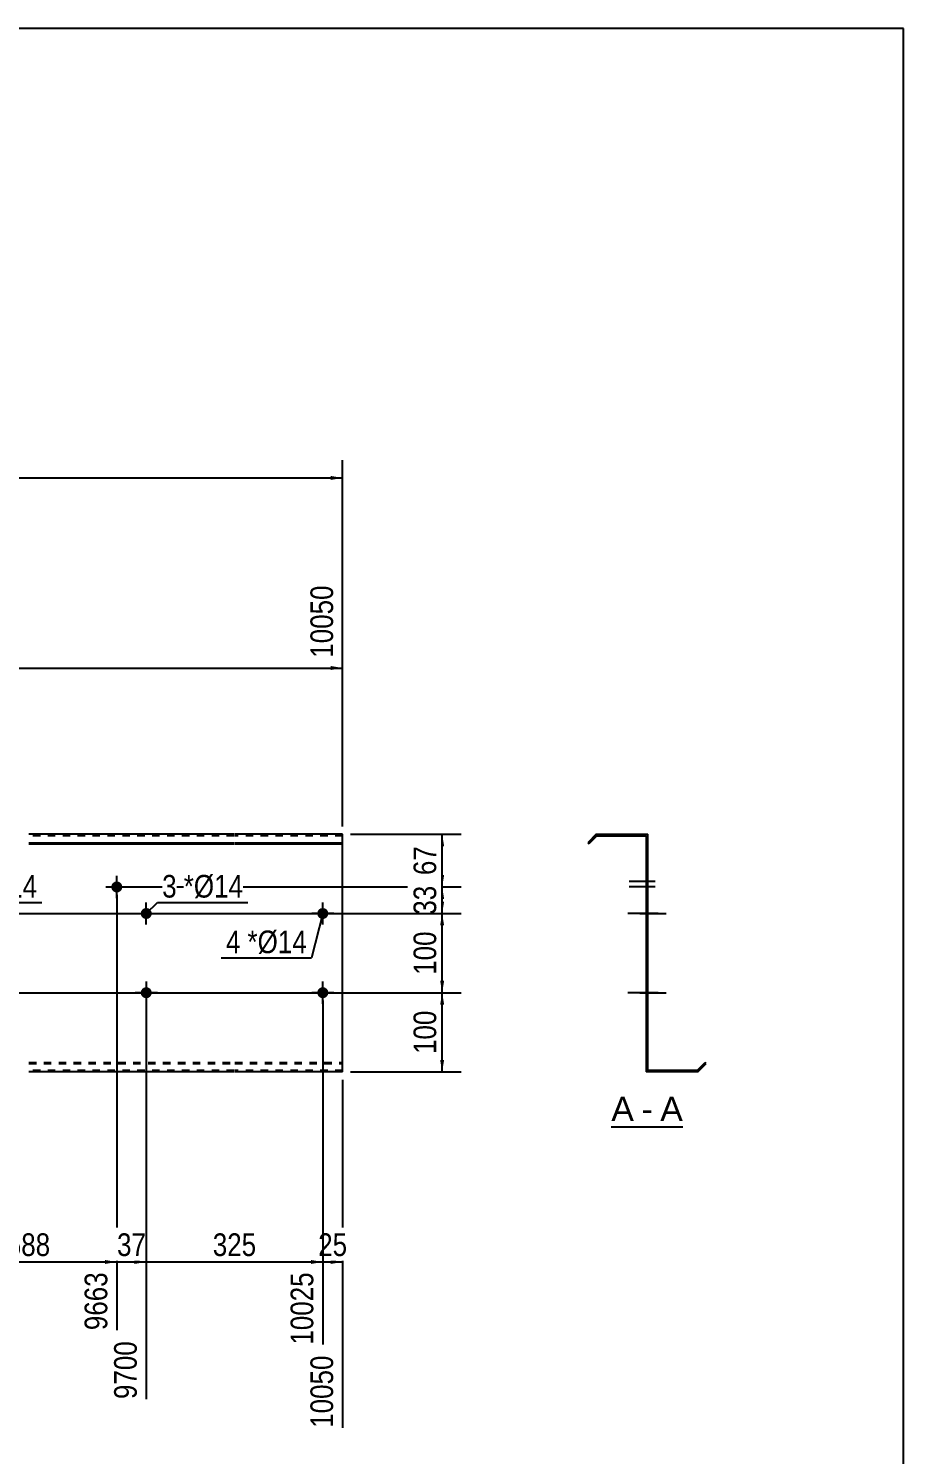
# Model space of a CAD drawing. Header units: millimetres. Extents: x -71 to 331, y -160 to 117.
# Drawn here: x 220.8 to 331.2, y -63.3 to 116.8 of the extents above; entities that cross this region are included whole.
import ezdxf

# ---------------------------------------------------------------- set-up
doc = ezdxf.new("R2010")
doc.units = ezdxf.units.MM
doc.linetypes.add('DXK_LINE_DOT1', pattern=[1.8814, 0.9407, -0.9407])
doc.styles.add('Arial', font='ARIAL.TTF', dxfattribs={"height": 0.2})
doc.styles.add('Arial Narrow', font='ARIALN.TTF', dxfattribs={"height": 0.2})

# ---------------------------------------------------------------- blocks, each defined once
blk = doc.blocks.new('Unknown-627191733-2146')
at = {"color": 5, "linetype": 'Continuous'}
for p, q in [((331.25, 116.75), (-68.75, 116.75)), ((331.25, -160.25), (331.25, 116.75))]:
    blk.add_line(p, q, dxfattribs=at)
blk = doc.blocks.new('Unknown-627191733-12 - 1243')
at = {"color": 7, "linetype": 'Continuous'}
blk.add_line((294.36, -21.95), (303.39, -21.95), dxfattribs=at)
at = {"color": 0, "linetype": 'Continuous'}
for points in [[(297.2, -21.2), (297.2, -18), (294.36, -18), (294.36, -21.2)], [(299.58, -21.2), (299.58, -18), (298.16, -18), (298.16, -21.2)], [(303.39, -21.2), (303.39, -18), (300.54, -18), (300.54, -21.2)]]:
    blk.add_wipeout(points, dxfattribs=at)
at = {"color": 96, "linetype": 'Continuous', "style": 'Arial'}
for s, p in [('A', (294.36, -21.2)), ('A', (300.54, -21.2)), ('-', (298.16, -21.2))]:
    blk.add_text(s, height=3.06, dxfattribs=at).set_placement(p)
blk = doc.blocks.new('Part-627191733-1218 - 1203')
at = {"color": 2, "linetype": 'Continuous'}
for p, q in [((246.73, 15), (220.82, 15)), ((260.43, 15), (246.83, 15)), ((260.43, 13.94), (260.43, 15)), ((220.82, 13.94), (246.73, 13.94)), ((220.82, 13.81), (246.73, 13.81)), ((246.83, 13.94), (260.43, 13.94)), ((246.83, 13.81), (260.43, 13.81)), ((260.43, -15), (260.43, 13.94)), ((246.73, -15), (220.82, -15)), ((260.43, -15), (246.83, -15))]:
    blk.add_line(p, q, dxfattribs=at)
at = {"color": 7, "linetype": 'DXK_LINE_DOT1'}
for p, q in [((246.73, 14.82), (220.82, 14.82)), ((260.43, 14.82), (246.83, 14.82)), ((220.82, -13.81), (246.73, -13.81)), ((220.82, -13.94), (246.73, -13.94)), ((246.83, -13.81), (260.43, -13.81)), ((246.83, -13.94), (260.43, -13.94)), ((246.73, -14.82), (220.82, -14.82)), ((260.43, -14.82), (246.83, -14.82))]:
    blk.add_line(p, q, dxfattribs=at)
blk = doc.blocks.new('Bolt-627191733-1225 - 1203')
at = {"linetype": 'Continuous'}
blk.add_hatch(color=3, dxfattribs=at).paths.add_polyline_path([(231.22, 8.35, -1), (232.62, 8.35, -1)])
at = {"color": 3, "linetype": 'Continuous'}
for p, q in [((231.92, 6.95), (231.92, 9.75)), ((230.52, 8.35), (233.32, 8.35))]:
    blk.add_line(p, q, dxfattribs=at)
blk = doc.blocks.new('Bolt-627191733-1230 - 1203')
at = {"linetype": 'Continuous'}
blk.add_hatch(color=3, dxfattribs=at).paths.add_polyline_path([(234.94, 5, -1), (236.34, 5, -1)])
at = {"color": 3, "linetype": 'Continuous'}
for p, q in [((235.64, 3.6), (235.64, 6.4)), ((234.24, 5), (237.04, 5))]:
    blk.add_line(p, q, dxfattribs=at)
blk = doc.blocks.new('Bolt-627191733-1231 - 1203')
at = {"linetype": 'Continuous'}
blk.add_hatch(color=3, dxfattribs=at).paths.add_polyline_path([(236.34, -5, -1), (234.94, -5, -1)])
at = {"color": 3, "linetype": 'Continuous'}
for p, q in [((235.64, -3.6), (235.64, -6.4)), ((237.04, -5), (234.24, -5))]:
    blk.add_line(p, q, dxfattribs=at)
blk = doc.blocks.new('Bolt-627191733-1232 - 1203')
at = {"linetype": 'Continuous'}
for points in [[(150.62, 5, -1), (152.02, 5, -1)], [(257.23, 5, -1), (258.63, 5, -1)]]:
    blk.add_hatch(color=3, dxfattribs=at).paths.add_polyline_path(points)
at = {"color": 3, "linetype": 'Continuous'}
for p, q in [((151.32, 3.6), (151.32, 6.4)), ((257.93, 3.6), (257.93, 6.4)), ((152.72, 5), (149.92, 5)), ((259.33, 5), (256.53, 5))]:
    blk.add_line(p, q, dxfattribs=at)
blk = doc.blocks.new('Bolt-627191733-1233 - 1203')
at = {"linetype": 'Continuous'}
for points in [[(150.62, -5, -1), (152.02, -5, -1)], [(257.23, -5, -1), (258.63, -5, -1)]]:
    blk.add_hatch(color=3, dxfattribs=at).paths.add_polyline_path(points)
at = {"color": 3, "linetype": 'Continuous'}
for p, q in [((151.32, -6.4), (151.32, -3.6)), ((257.93, -6.4), (257.93, -3.6)), ((152.72, -5), (149.92, -5)), ((259.33, -5), (256.53, -5))]:
    blk.add_line(p, q, dxfattribs=at)
blk = doc.blocks.new('Bolt-627191733-1248 - 1243')
at = {"linetype": 'Continuous'}
blk.add_hatch(color=3, dxfattribs=at).paths.add_polyline_path([(298.96, -5.7), (298.96, -4.3), (298.78, -4.3), (298.78, -5.7)])
at = {"color": 3, "linetype": 'Continuous'}
for p, q in [((298.96, -4.3), (298.78, -4.3)), ((299.76, -5), (298.78, -5)), ((298.96, -5.7), (298.78, -5.7))]:
    blk.add_line(p, q, dxfattribs=at)
blk = doc.blocks.new('Bolt-627191733-1264 - 1243')
at = {"linetype": 'Continuous'}
blk.add_hatch(color=3, dxfattribs=at).paths.add_polyline_path([(298.78, -4.3), (298.78, -5.7), (298.96, -5.7), (298.96, -4.3)])
blk.add_hatch(color=3, dxfattribs=at).paths.add_polyline_path([(298.78, -4.3), (298.78, -5.7), (298.96, -5.7), (298.96, -4.3)])
at = {"color": 3, "linetype": 'Continuous'}
for p, q in [((297.98, -5), (301.28, -5)), ((297.98, -5), (301.28, -5)), ((298.78, -4.3), (298.96, -4.3)), ((298.78, -4.3), (298.96, -4.3)), ((298.78, -5.7), (298.96, -5.7)), ((298.78, -5.7), (298.96, -5.7))]:
    blk.add_line(p, q, dxfattribs=at)
blk = doc.blocks.new('Part-627191733-1245 - 1243')
at = {"color": 2, "linetype": 'Continuous'}
for p, q in [((292.46, 15), (291.4, 13.94)), ((292.54, 14.82), (291.53, 13.81)), ((292.46, 15), (298.96, 15)), ((292.54, 14.82), (298.78, 14.82)), ((298.78, 14.82), (298.78, -15)), ((298.96, -14.82), (298.96, 15)), ((291.4, 13.94), (291.53, 13.81)), ((305.21, -14.82), (306.21, -13.81)), ((305.28, -15), (306.34, -13.94)), ((306.34, -13.94), (306.21, -13.81)), ((305.28, -15), (298.78, -15)), ((305.21, -14.82), (298.96, -14.82))]:
    blk.add_line(p, q, dxfattribs=at)
blk = doc.blocks.new('Bolt-627191733-1246 - 1243')
at = {"linetype": 'Continuous'}
blk.add_hatch(color=3, dxfattribs=at).paths.add_polyline_path([(298.78, 9.75), (298.78, 8.35), (298.96, 8.35), (298.96, 9.75)])
at = {"color": 3, "linetype": 'Continuous'}
for p, q in [((299.91, 9.05), (296.61, 9.05)), ((298.96, 9.75), (298.78, 9.75)), ((298.96, 8.35), (298.78, 8.35))]:
    blk.add_line(p, q, dxfattribs=at)
blk = doc.blocks.new('Bolt-627191733-1247 - 1243')
at = {"linetype": 'Continuous'}
blk.add_hatch(color=3, dxfattribs=at).paths.add_polyline_path([(298.78, 9.75), (298.78, 8.35), (298.96, 8.35), (298.96, 9.75)])
at = {"color": 3, "linetype": 'Continuous'}
for p, q in [((299.91, 9.05), (296.61, 9.05)), ((298.96, 9.75), (298.78, 9.75)), ((298.96, 8.35), (298.78, 8.35))]:
    blk.add_line(p, q, dxfattribs=at)
blk = doc.blocks.new('Bolt-627191733-1249 - 1243')
at = {"linetype": 'Continuous'}
for points in [[(298.78, 5.7), (298.78, 4.3), (298.96, 4.3), (298.96, 5.7)], [(298.78, 5.7), (298.78, 4.3), (298.96, 4.3), (298.96, 5.7)], [(298.78, 5.7), (298.78, 4.3), (298.96, 4.3), (298.96, 5.7)], [(298.78, -4.3), (298.78, -5.7), (298.96, -5.7), (298.96, -4.3)], [(298.78, -4.3), (298.78, -5.7), (298.96, -5.7), (298.96, -4.3)], [(298.78, -4.3), (298.78, -5.7), (298.96, -5.7), (298.96, -4.3)]]:
    blk.add_hatch(color=3, dxfattribs=at).paths.add_polyline_path(points)
at = {"color": 3, "linetype": 'Continuous'}
for p, q in [((298.96, 5.7), (298.78, 5.7)), ((298.96, 5.7), (298.78, 5.7)), ((298.96, 5.7), (298.78, 5.7)), ((300.26, 5), (296.46, 5)), ((300.26, 5), (296.46, 5)), ((300.26, 5), (296.46, 5)), ((298.96, 4.3), (298.78, 4.3)), ((298.96, 4.3), (298.78, 4.3)), ((298.96, 4.3), (298.78, 4.3)), ((300.26, -5), (296.46, -5)), ((300.26, -5), (296.46, -5)), ((300.26, -5), (296.46, -5)), ((298.96, -4.3), (298.78, -4.3)), ((298.96, -4.3), (298.78, -4.3)), ((298.96, -4.3), (298.78, -4.3)), ((298.96, -5.7), (298.78, -5.7)), ((298.96, -5.7), (298.78, -5.7)), ((298.96, -5.7), (298.78, -5.7))]:
    blk.add_line(p, q, dxfattribs=at)
blk = doc.blocks.new('Bolt-627191733-1250 - 1243')
at = {"linetype": 'Continuous'}
for points in [[(298.78, 5.7), (298.78, 4.3), (298.96, 4.3), (298.96, 5.7)], [(298.78, 5.7), (298.78, 4.3), (298.96, 4.3), (298.96, 5.7)], [(298.78, 5.7), (298.78, 4.3), (298.96, 4.3), (298.96, 5.7)], [(298.78, -4.3), (298.78, -5.7), (298.96, -5.7), (298.96, -4.3)], [(298.78, -4.3), (298.78, -5.7), (298.96, -5.7), (298.96, -4.3)], [(298.78, -4.3), (298.78, -5.7), (298.96, -5.7), (298.96, -4.3)]]:
    blk.add_hatch(color=3, dxfattribs=at).paths.add_polyline_path(points)
at = {"color": 3, "linetype": 'Continuous'}
for p, q in [((298.96, 5.7), (298.78, 5.7)), ((298.96, 5.7), (298.78, 5.7)), ((298.96, 5.7), (298.78, 5.7)), ((300.26, 5), (296.46, 5)), ((300.26, 5), (296.46, 5)), ((300.26, 5), (296.46, 5)), ((298.96, 4.3), (298.78, 4.3)), ((298.96, 4.3), (298.78, 4.3)), ((298.96, 4.3), (298.78, 4.3)), ((300.26, -5), (296.46, -5)), ((300.26, -5), (296.46, -5)), ((300.26, -5), (296.46, -5)), ((298.96, -4.3), (298.78, -4.3)), ((298.96, -4.3), (298.78, -4.3)), ((298.96, -4.3), (298.78, -4.3)), ((298.96, -5.7), (298.78, -5.7)), ((298.96, -5.7), (298.78, -5.7)), ((298.96, -5.7), (298.78, -5.7))]:
    blk.add_line(p, q, dxfattribs=at)
blk = doc.blocks.new('Bolt-627191733-1251 - 1243')
at = {"linetype": 'Continuous'}
blk.add_hatch(color=3, dxfattribs=at).paths.add_polyline_path([(298.78, 9.05), (298.78, 7.65), (298.96, 7.65), (298.96, 9.05)])
at = {"color": 3, "linetype": 'Continuous'}
for p, q in [((298.96, 9.05), (298.78, 9.05)), ((299.91, 8.35), (296.61, 8.35)), ((298.96, 7.65), (298.78, 7.65))]:
    blk.add_line(p, q, dxfattribs=at)
blk = doc.blocks.new('Bolt-627191733-1252 - 1243')
at = {"linetype": 'Continuous'}
blk.add_hatch(color=3, dxfattribs=at).paths.add_polyline_path([(298.78, 9.05), (298.78, 7.65), (298.96, 7.65), (298.96, 9.05)])
at = {"color": 3, "linetype": 'Continuous'}
for p, q in [((298.96, 9.05), (298.78, 9.05)), ((299.91, 8.35), (296.61, 8.35)), ((298.96, 7.65), (298.78, 7.65))]:
    blk.add_line(p, q, dxfattribs=at)
blk = doc.blocks.new('Bolt-627191733-1253 - 1243')
at = {"linetype": 'Continuous'}
blk.add_hatch(color=3, dxfattribs=at).paths.add_polyline_path([(298.96, -5.7), (298.96, -4.3), (298.78, -4.3), (298.78, -5.7)])
at = {"color": 3, "linetype": 'Continuous'}
for p, q in [((298.96, -4.3), (298.78, -4.3)), ((299.76, -5), (298.78, -5)), ((298.96, -5.7), (298.78, -5.7))]:
    blk.add_line(p, q, dxfattribs=at)
blk = doc.blocks.new('Bolt-627191733-1254 - 1243')
at = {"linetype": 'Continuous'}
blk.add_hatch(color=3, dxfattribs=at).paths.add_polyline_path([(298.78, 5.7), (298.78, 4.3), (298.96, 4.3), (298.96, 5.7)])
at = {"color": 3, "linetype": 'Continuous'}
for p, q in [((298.96, 5.7), (298.78, 5.7)), ((299.91, 5), (296.61, 5)), ((298.96, 4.3), (298.78, 4.3))]:
    blk.add_line(p, q, dxfattribs=at)
blk = doc.blocks.new('Bolt-627191733-1255 - 1243')
at = {"linetype": 'Continuous'}
for points in [[(298.96, 4.3), (298.96, 5.7), (298.78, 5.7), (298.78, 4.3)], [(298.96, -5.7), (298.96, -4.3), (298.78, -4.3), (298.78, -5.7)]]:
    blk.add_hatch(color=3, dxfattribs=at).paths.add_polyline_path(points)
at = {"color": 3, "linetype": 'Continuous'}
for p, q in [((298.96, 5.7), (298.78, 5.7)), ((298.96, 5), (296.78, 5)), ((298.96, 4.3), (298.78, 4.3)), ((298.96, -5), (296.78, -5)), ((298.96, -4.3), (298.78, -4.3)), ((298.96, -5.7), (298.78, -5.7))]:
    blk.add_line(p, q, dxfattribs=at)
blk = doc.blocks.new('Bolt-627191733-1256 - 1243')
at = {"linetype": 'Continuous'}
blk.add_hatch(color=3, dxfattribs=at).paths.add_polyline_path([(298.78, 5.7), (298.78, 4.3), (298.96, 4.3), (298.96, 5.7)])
at = {"color": 3, "linetype": 'Continuous'}
for p, q in [((298.96, 5.7), (298.78, 5.7)), ((299.91, 5), (296.61, 5)), ((298.96, 4.3), (298.78, 4.3))]:
    blk.add_line(p, q, dxfattribs=at)
blk = doc.blocks.new('Bolt-627191733-1257 - 1243')
at = {"linetype": 'Continuous'}
blk.add_hatch(color=3, dxfattribs=at).paths.add_polyline_path([(298.78, 5.7), (298.78, 4.3), (298.96, 4.3), (298.96, 5.7)])
at = {"color": 3, "linetype": 'Continuous'}
for p, q in [((298.96, 5.7), (298.78, 5.7)), ((299.91, 5), (296.61, 5)), ((298.96, 4.3), (298.78, 4.3))]:
    blk.add_line(p, q, dxfattribs=at)
blk = doc.blocks.new('Bolt-627191733-1258 - 1243')
at = {"linetype": 'Continuous'}
blk.add_hatch(color=3, dxfattribs=at).paths.add_polyline_path([(298.96, -5.7), (298.96, -4.3), (298.78, -4.3), (298.78, -5.7)])
at = {"color": 3, "linetype": 'Continuous'}
for p, q in [((298.96, -4.3), (298.78, -4.3)), ((299.76, -5), (298.78, -5)), ((298.96, -5.7), (298.78, -5.7))]:
    blk.add_line(p, q, dxfattribs=at)
blk = doc.blocks.new('Bolt-627191733-1259 - 1243')
at = {"linetype": 'Continuous'}
blk.add_hatch(color=3, dxfattribs=at).paths.add_polyline_path([(298.78, 5.7), (298.78, 4.3), (298.96, 4.3), (298.96, 5.7)])
blk.add_hatch(color=3, dxfattribs=at).paths.add_polyline_path([(298.78, 5.7), (298.78, 4.3), (298.96, 4.3), (298.96, 5.7)])
at = {"color": 3, "linetype": 'Continuous'}
for p, q in [((298.78, 5.7), (298.96, 5.7)), ((298.78, 5.7), (298.96, 5.7)), ((297.98, 5), (301.28, 5)), ((297.98, 5), (301.28, 5)), ((298.78, 4.3), (298.96, 4.3)), ((298.78, 4.3), (298.96, 4.3))]:
    blk.add_line(p, q, dxfattribs=at)
blk = doc.blocks.new('Bolt-627191733-1260 - 1243')
at = {"linetype": 'Continuous'}
blk.add_hatch(color=3, dxfattribs=at).paths.add_polyline_path([(298.78, -4.3), (298.78, -5.7), (298.96, -5.7), (298.96, -4.3)])
blk.add_hatch(color=3, dxfattribs=at).paths.add_polyline_path([(298.78, -4.3), (298.78, -5.7), (298.96, -5.7), (298.96, -4.3)])
at = {"color": 3, "linetype": 'Continuous'}
for p, q in [((297.98, -5), (301.28, -5)), ((297.98, -5), (301.28, -5)), ((298.78, -4.3), (298.96, -4.3)), ((298.78, -4.3), (298.96, -4.3)), ((298.78, -5.7), (298.96, -5.7)), ((298.78, -5.7), (298.96, -5.7))]:
    blk.add_line(p, q, dxfattribs=at)
blk = doc.blocks.new('Bolt-627191733-1261 - 1243')
at = {"linetype": 'Continuous'}
blk.add_hatch(color=3, dxfattribs=at).paths.add_polyline_path([(298.78, 5.7), (298.78, 4.3), (298.96, 4.3), (298.96, 5.7)])
at = {"color": 3, "linetype": 'Continuous'}
for p, q in [((298.96, 5.7), (298.78, 5.7)), ((299.91, 5), (296.61, 5)), ((298.96, 4.3), (298.78, 4.3))]:
    blk.add_line(p, q, dxfattribs=at)
blk = doc.blocks.new('Bolt-627191733-1262 - 1243')
at = {"linetype": 'Continuous'}
blk.add_hatch(color=3, dxfattribs=at).paths.add_polyline_path([(298.96, -5.7), (298.96, -4.3), (298.78, -4.3), (298.78, -5.7)])
at = {"color": 3, "linetype": 'Continuous'}
for p, q in [((298.96, -4.3), (298.78, -4.3)), ((299.76, -5), (298.78, -5)), ((298.96, -5.7), (298.78, -5.7))]:
    blk.add_line(p, q, dxfattribs=at)
blk = doc.blocks.new('Bolt-627191733-1263 - 1243')
at = {"linetype": 'Continuous'}
blk.add_hatch(color=3, dxfattribs=at).paths.add_polyline_path([(298.78, 5.7), (298.78, 4.3), (298.96, 4.3), (298.96, 5.7)])
blk.add_hatch(color=3, dxfattribs=at).paths.add_polyline_path([(298.78, 5.7), (298.78, 4.3), (298.96, 4.3), (298.96, 5.7)])
at = {"color": 3, "linetype": 'Continuous'}
for p, q in [((298.78, 5.7), (298.96, 5.7)), ((298.78, 5.7), (298.96, 5.7)), ((297.98, 5), (301.28, 5)), ((297.98, 5), (301.28, 5)), ((298.78, 4.3), (298.96, 4.3)), ((298.78, 4.3), (298.96, 4.3))]:
    blk.add_line(p, q, dxfattribs=at)
blk = doc.blocks.new('StraightDimension-627191733-1283 - 1203')
at = {"linetype": 'Continuous'}
blk.add_hatch(color=7, dxfattribs=at).paths.add_polyline_path([(230.42, -38.75), (231.92, -39), (230.42, -39.25)])
at = {"color": 7, "linetype": 'Continuous'}
for p, q in [((231.92, 7.35), (231.92, -47.61)), ((209.63, -6), (209.63, -47.61)), ((209.63, -39), (231.92, -39))]:
    blk.add_line(p, q, dxfattribs=at)
at = {"color": 0}
blk.add_wipeout([(224.12, -38.85), (224.12, -34.65), (217.43, -34.65), (217.43, -38.85)], dxfattribs=at)
at = {"color": 0, "linetype": 'Continuous'}
blk.add_wipeout([(231.32, -39.7), (227.12, -39.7), (227.12, -48.21), (231.32, -48.21)], dxfattribs=at)
at = {"color": 3, "style": 'Arial Narrow'}
blk.add_text('588', height=2.863, dxfattribs=at).set_placement((218.03, -38.25))
at = {"color": 3, "linetype": 'Continuous', "style": 'Arial Narrow'}
blk.add_text('9663', height=2.863, rotation=90.0002, dxfattribs=at).set_placement((230.72, -47.61))
blk = doc.blocks.new('StraightDimension-627191733-1406 - 1203')
at = {"linetype": 'Continuous'}
for points in [[(272.75, -6.5), (273, -5), (273.25, -6.5)], [(273.25, -13.5), (273, -15), (272.75, -13.5)]]:
    blk.add_hatch(color=7, dxfattribs=at).paths.add_polyline_path(points)
at = {"color": 7, "linetype": 'Continuous'}
for p, q in [((108.53, -5), (275.4, -5)), ((273, -15), (273, -5)), ((261.43, -15), (275.4, -15))]:
    blk.add_line(p, q, dxfattribs=at)
at = {"color": 0}
blk.add_wipeout([(272.85, -6.66), (268.65, -6.66), (268.65, -13.34), (272.85, -13.34)], dxfattribs=at)
at = {"color": 3, "style": 'Arial Narrow'}
blk.add_text('100', height=2.863, rotation=90.0002, dxfattribs=at).set_placement((272.25, -12.74))
blk = doc.blocks.new('StraightDimension-627191733-1282 - 1203')
at = {"linetype": 'Continuous'}
blk.add_hatch(color=7, dxfattribs=at).paths.add_polyline_path([(234.14, -38.75), (235.64, -39), (234.14, -39.25)])
at = {"color": 7, "linetype": 'Continuous'}
for p, q in [((231.92, 7.35), (231.92, -47.61)), ((235.64, -6), (235.64, -56.31)), ((231.92, -39), (235.64, -39))]:
    blk.add_line(p, q, dxfattribs=at)
at = {"color": 0}
blk.add_wipeout([(236.21, -38.85), (236.21, -34.65), (231.35, -34.65), (231.35, -38.85)], dxfattribs=at)
at = {"color": 0, "linetype": 'Continuous'}
blk.add_wipeout([(235.04, -48.4), (230.84, -48.4), (230.84, -56.91), (235.04, -56.91)], dxfattribs=at)
at = {"color": 3, "style": 'Arial Narrow'}
blk.add_text('37', height=2.863, dxfattribs=at).set_placement((231.95, -38.25))
at = {"color": 3, "linetype": 'Continuous', "style": 'Arial Narrow'}
blk.add_text('9700', height=2.863, rotation=90.0002, dxfattribs=at).set_placement((234.44, -56.31))
blk = doc.blocks.new('StraightDimension-627191733-1280 - 1203')
at = {"linetype": 'Continuous'}
blk.add_hatch(color=7, dxfattribs=at).paths.add_polyline_path([(258.93, -38.75), (260.43, -39), (258.93, -39.25)])
at = {"color": 7, "linetype": 'Continuous'}
for p, q in [((257.93, -6), (257.93, -49.44)), ((260.43, -16), (260.43, -59.94)), ((257.93, -39), (260.43, -39))]:
    blk.add_line(p, q, dxfattribs=at)
at = {"color": 0}
blk.add_wipeout([(261.61, -38.85), (261.61, -34.65), (256.75, -34.65), (256.75, -38.85)], dxfattribs=at)
at = {"color": 0, "linetype": 'Continuous'}
blk.add_wipeout([(259.83, -50.2), (255.63, -50.2), (255.63, -60.54), (259.83, -60.54)], dxfattribs=at)
at = {"color": 3, "style": 'Arial Narrow'}
blk.add_text('25', height=2.863, dxfattribs=at).set_placement((257.35, -38.25))
at = {"color": 3, "linetype": 'Continuous', "style": 'Arial Narrow'}
blk.add_text('10050', height=2.863, rotation=90.0002, dxfattribs=at).set_placement((259.23, -59.94))
blk = doc.blocks.new('StraightDimension-627191733-1281 - 1203')
at = {"linetype": 'Continuous'}
blk.add_hatch(color=7, dxfattribs=at).paths.add_polyline_path([(256.43, -38.75), (257.93, -39), (256.43, -39.25)])
at = {"color": 7, "linetype": 'Continuous'}
for p, q in [((235.64, -6), (235.64, -56.31)), ((257.93, -6), (257.93, -49.44)), ((235.64, -39), (257.93, -39))]:
    blk.add_line(p, q, dxfattribs=at)
at = {"color": 0}
blk.add_wipeout([(250.12, -38.85), (250.12, -34.65), (243.44, -34.65), (243.44, -38.85)], dxfattribs=at)
at = {"color": 0, "linetype": 'Continuous'}
blk.add_wipeout([(257.33, -39.7), (253.13, -39.7), (253.13, -50.04), (257.33, -50.04)], dxfattribs=at)
at = {"color": 3, "style": 'Arial Narrow'}
blk.add_text('325', height=2.863, dxfattribs=at).set_placement((244.04, -38.25))
at = {"color": 3, "linetype": 'Continuous', "style": 'Arial Narrow'}
blk.add_text('10025', height=2.863, rotation=90.0002, dxfattribs=at).set_placement((256.73, -49.44))
blk = doc.blocks.new('StraightDimension-627191733-1333 - 1203')
at = {"linetype": 'Continuous'}
blk.add_hatch(color=7, dxfattribs=at).paths.add_polyline_path([(258.93, 36.25), (260.43, 36), (258.93, 35.75)])
at = {"color": 7, "linetype": 'Continuous'}
for p, q in [((260.43, 16), (260.43, 46.44)), ((107.53, 6), (107.53, 44.61)), ((107.53, 36), (260.43, 36))]:
    blk.add_line(p, q, dxfattribs=at)
at = {"color": 0, "linetype": 'Continuous'}
blk.add_wipeout([(259.83, 47.04), (255.63, 47.04), (255.63, 36.7), (259.83, 36.7)], dxfattribs=at)
at = {"color": 0}
blk.add_wipeout([(188.24, 36.15), (188.24, 40.35), (179.72, 40.35), (179.72, 36.15)], dxfattribs=at)
at = {"color": 3, "linetype": 'Continuous', "style": 'Arial Narrow'}
blk.add_text('10050', height=2.863, rotation=90.0002, dxfattribs=at).set_placement((259.23, 37.3))
at = {"color": 3, "style": 'Arial Narrow'}
blk.add_text('8025', height=2.863, dxfattribs=at).set_placement((180.32, 36.75))
blk = doc.blocks.new('StraightDimension-627191733-1403 - 1203')
at = {"linetype": 'Continuous'}
for points in [[(272.75, 13.5), (273, 15), (273.25, 13.5)], [(273.25, 9.85), (273, 8.35), (272.75, 9.85)]]:
    blk.add_hatch(color=7, dxfattribs=at).paths.add_polyline_path(points)
at = {"color": 7, "linetype": 'Continuous'}
for p, q in [((261.43, 15), (275.4, 15)), ((273, 8.35), (273, 15)), ((232.92, 8.35), (275.4, 8.35))]:
    blk.add_line(p, q, dxfattribs=at)
at = {"color": 0}
blk.add_wipeout([(272.85, 14.1), (268.65, 14.1), (268.65, 9.25), (272.85, 9.25)], dxfattribs=at)
at = {"color": 3, "style": 'Arial Narrow'}
blk.add_text('67', height=2.863, rotation=90.0002, dxfattribs=at).set_placement((272.25, 9.85))
blk = doc.blocks.new('StraightDimension-627191733-1404 - 1203')
at = {"linetype": 'Continuous'}
for points in [[(272.75, 6.85), (273, 8.35), (273.25, 6.85)], [(273.25, 6.5), (273, 5), (272.75, 6.5)]]:
    blk.add_hatch(color=7, dxfattribs=at).paths.add_polyline_path(points)
at = {"color": 7, "linetype": 'Continuous'}
for p, q in [((232.92, 8.35), (275.4, 8.35)), ((273, 5), (273, 8.35)), ((108.53, 5), (275.4, 5))]:
    blk.add_line(p, q, dxfattribs=at)
at = {"color": 0}
blk.add_wipeout([(272.85, 9.1), (268.65, 9.1), (268.65, 4.25), (272.85, 4.25)], dxfattribs=at)
at = {"color": 3, "style": 'Arial Narrow'}
blk.add_text('33', height=2.863, rotation=90.0002, dxfattribs=at).set_placement((272.25, 4.85))
blk = doc.blocks.new('StraightDimension-627191733-1405 - 1203')
at = {"linetype": 'Continuous'}
for points in [[(272.75, 3.5), (273, 5), (273.25, 3.5)], [(273.25, -3.5), (273, -5), (272.75, -3.5)]]:
    blk.add_hatch(color=7, dxfattribs=at).paths.add_polyline_path(points)
at = {"color": 7, "linetype": 'Continuous'}
for p, q in [((108.53, 5), (275.4, 5)), ((273, -5), (273, 5)), ((108.53, -5), (275.4, -5))]:
    blk.add_line(p, q, dxfattribs=at)
at = {"color": 0}
blk.add_wipeout([(272.85, 3.34), (268.65, 3.34), (268.65, -3.34), (272.85, -3.34)], dxfattribs=at)
at = {"color": 3, "style": 'Arial Narrow'}
blk.add_text('100', height=2.863, rotation=90.0002, dxfattribs=at).set_placement((272.25, -2.74))
blk = doc.blocks.new('StraightDimension-627191733-1423 - 1203')
at = {"linetype": 'Continuous'}
blk.add_hatch(color=7, dxfattribs=at).paths.add_polyline_path([(258.93, 60.25), (260.43, 60), (258.93, 59.75)])
at = {"color": 7, "linetype": 'Continuous'}
for p, q in [((260.43, 16), (260.43, 62.25)), ((0, 60), (260.43, 60))]:
    blk.add_line(p, q, dxfattribs=at)
blk = doc.blocks.new('Mark-627191733-1474 - 1203')
at = {"color": 0}
blk.add_wipeout([(213.47, 7.01), (213.47, 10.01), (211.64, 10.01), (211.64, 7.01)], dxfattribs=at)
blk.add_wipeout([(213.47, 7.01), (213.47, 10.01), (211.64, 10.01), (211.64, 7.01)], dxfattribs=at)
at = {"color": 7, "linetype": 'Continuous'}
blk.add_line((209.63, 5), (211.04, 6.41), dxfattribs=at)
at = {"color": 3, "style": 'Arial Narrow'}
blk.add_text('6', height=2.86, dxfattribs=at).set_placement((211.64, 7.01))
at = {"color": 0}
blk.add_wipeout([(215.65, 7.01), (215.65, 10.01), (214.37, 10.01), (214.37, 7.01)], dxfattribs=at)
blk.add_wipeout([(215.65, 7.01), (215.65, 10.01), (214.37, 10.01), (214.37, 7.01)], dxfattribs=at)
blk.add_wipeout([(221.86, 7.01), (221.86, 10.01), (215.65, 10.01), (215.65, 7.01)], dxfattribs=at)
blk.add_wipeout([(221.86, 7.01), (221.86, 10.01), (215.65, 10.01), (215.65, 7.01)], dxfattribs=at)
at = {"color": 7, "linetype": 'Continuous'}
blk.add_line((211.04, 6.41), (222.46, 6.41), dxfattribs=at)
at = {"color": 3, "style": 'Arial Narrow'}
for s, height, p in [('*', 2.86, (214.37, 7.01)), ('Ø14', 2.863, (215.65, 7.01))]:
    blk.add_text(s, height=height, dxfattribs=at).set_placement(p)
blk = doc.blocks.new('MarkSet-627191733-1459 - 1203')
at = {"color": 0}
blk.add_wipeout([(239.48, 7.01), (239.48, 10.01), (237.65, 10.01), (237.65, 7.01)], dxfattribs=at)
blk.add_wipeout([(239.48, 7.01), (239.48, 10.01), (237.65, 10.01), (237.65, 7.01)], dxfattribs=at)
at = {"color": 7, "linetype": 'Continuous'}
blk.add_line((235.64, 5), (237.05, 6.41), dxfattribs=at)
at = {"color": 3, "style": 'Arial Narrow'}
blk.add_text('3', height=2.86, dxfattribs=at).set_placement((237.65, 7.01))
at = {"color": 0}
blk.add_wipeout([(241.65, 7.01), (241.65, 10.01), (240.38, 10.01), (240.38, 7.01)], dxfattribs=at)
blk.add_wipeout([(241.65, 7.01), (241.65, 10.01), (240.38, 10.01), (240.38, 7.01)], dxfattribs=at)
blk.add_wipeout([(247.87, 7.01), (247.87, 10.01), (241.65, 10.01), (241.65, 7.01)], dxfattribs=at)
blk.add_wipeout([(247.87, 7.01), (247.87, 10.01), (241.65, 10.01), (241.65, 7.01)], dxfattribs=at)
at = {"color": 7, "linetype": 'Continuous'}
blk.add_line((237.05, 6.41), (248.47, 6.41), dxfattribs=at)
at = {"color": 3, "style": 'Arial Narrow'}
for s, height, p in [('*', 2.86, (240.38, 7.01)), ('Ø14', 2.863, (241.65, 7.01))]:
    blk.add_text(s, height=height, dxfattribs=at).set_placement(p)
blk = doc.blocks.new('MarkSet-627191733-1465 - 1203')
at = {"color": 0}
blk.add_wipeout([(247.52, -0.01), (247.52, 2.99), (245.7, 2.99), (245.7, -0.01)], dxfattribs=at)
blk.add_wipeout([(247.52, -0.01), (247.52, 2.99), (245.7, 2.99), (245.7, -0.01)], dxfattribs=at)
at = {"color": 3, "style": 'Arial Narrow'}
blk.add_text('4', height=2.86, dxfattribs=at).set_placement((245.7, -0.01))
at = {"color": 0}
blk.add_wipeout([(249.7, -0.01), (249.7, 2.99), (248.42, 2.99), (248.42, -0.01)], dxfattribs=at)
blk.add_wipeout([(249.7, -0.01), (249.7, 2.99), (248.42, 2.99), (248.42, -0.01)], dxfattribs=at)
blk.add_wipeout([(255.91, -0.01), (255.91, 2.99), (249.7, 2.99), (249.7, -0.01)], dxfattribs=at)
blk.add_wipeout([(255.91, -0.01), (255.91, 2.99), (249.7, 2.99), (249.7, -0.01)], dxfattribs=at)
at = {"color": 7, "linetype": 'Continuous'}
for p in [(257.93, 5), (245.1, -0.61)]:
    blk.add_line(p, (256.51, -0.61), dxfattribs=at)
at = {"color": 3, "style": 'Arial Narrow'}
for s, height, p in [('*', 2.86, (248.42, -0.01)), ('Ø14', 2.863, (249.7, -0.01))]:
    blk.add_text(s, height=height, dxfattribs=at).set_placement(p)

msp = doc.modelspace()

# ---------------------------------------------------------------- block references
for name in ['Unknown-627191733-2146', 'Part-627191733-1218 - 1203', 'Part-627191733-1245 - 1243', 'Bolt-627191733-1225 - 1203', 'Bolt-627191733-1246 - 1243', 'Bolt-627191733-1247 - 1243', 'Bolt-627191733-1251 - 1243', 'Bolt-627191733-1252 - 1243', 'Bolt-627191733-1232 - 1203', 'Bolt-627191733-1230 - 1203', 'Bolt-627191733-1249 - 1243', 'Bolt-627191733-1250 - 1243', 'Bolt-627191733-1254 - 1243', 'Bolt-627191733-1256 - 1243', 'Bolt-627191733-1257 - 1243', 'Bolt-627191733-1261 - 1243', 'Bolt-627191733-1255 - 1243', 'Bolt-627191733-1259 - 1243', 'Bolt-627191733-1263 - 1243', 'Bolt-627191733-1233 - 1203', 'Bolt-627191733-1231 - 1203', 'Bolt-627191733-1264 - 1243', 'Bolt-627191733-1260 - 1243', 'Bolt-627191733-1248 - 1243', 'Bolt-627191733-1253 - 1243', 'Bolt-627191733-1258 - 1243', 'Bolt-627191733-1262 - 1243']:
    msp.add_blockref(name, (0, 0))

# ---------------------------------------------------------------- next in the draw order: block references
for name in ['StraightDimension-627191733-1283 - 1203', 'Unknown-627191733-12 - 1243']:
    msp.add_blockref(name, (0, 0))

# ---------------------------------------------------------------- next in the draw order: block references
msp.add_blockref('StraightDimension-627191733-1406 - 1203', (0, 0))

# ---------------------------------------------------------------- next in the draw order: block references
for name in ['StraightDimension-627191733-1282 - 1203', 'StraightDimension-627191733-1280 - 1203']:
    msp.add_blockref(name, (0, 0))

# ---------------------------------------------------------------- next in the draw order: block references
for name in ['StraightDimension-627191733-1333 - 1203', 'StraightDimension-627191733-1281 - 1203']:
    msp.add_blockref(name, (0, 0))

# ---------------------------------------------------------------- next in the draw order: block references
for name in ['StraightDimension-627191733-1423 - 1203', 'StraightDimension-627191733-1403 - 1203']:
    msp.add_blockref(name, (0, 0))

# ---------------------------------------------------------------- next in the draw order: block references
msp.add_blockref('StraightDimension-627191733-1404 - 1203', (0, 0))

# ---------------------------------------------------------------- next in the draw order: block references
msp.add_blockref('StraightDimension-627191733-1405 - 1203', (0, 0))

# ---------------------------------------------------------------- next in the draw order: block references
for name in ['Mark-627191733-1474 - 1203', 'MarkSet-627191733-1459 - 1203']:
    msp.add_blockref(name, (0, 0))

# ---------------------------------------------------------------- next in the draw order: block references
msp.add_blockref('MarkSet-627191733-1465 - 1203', (0, 0))

doc.saveas('drawing.dxf')
